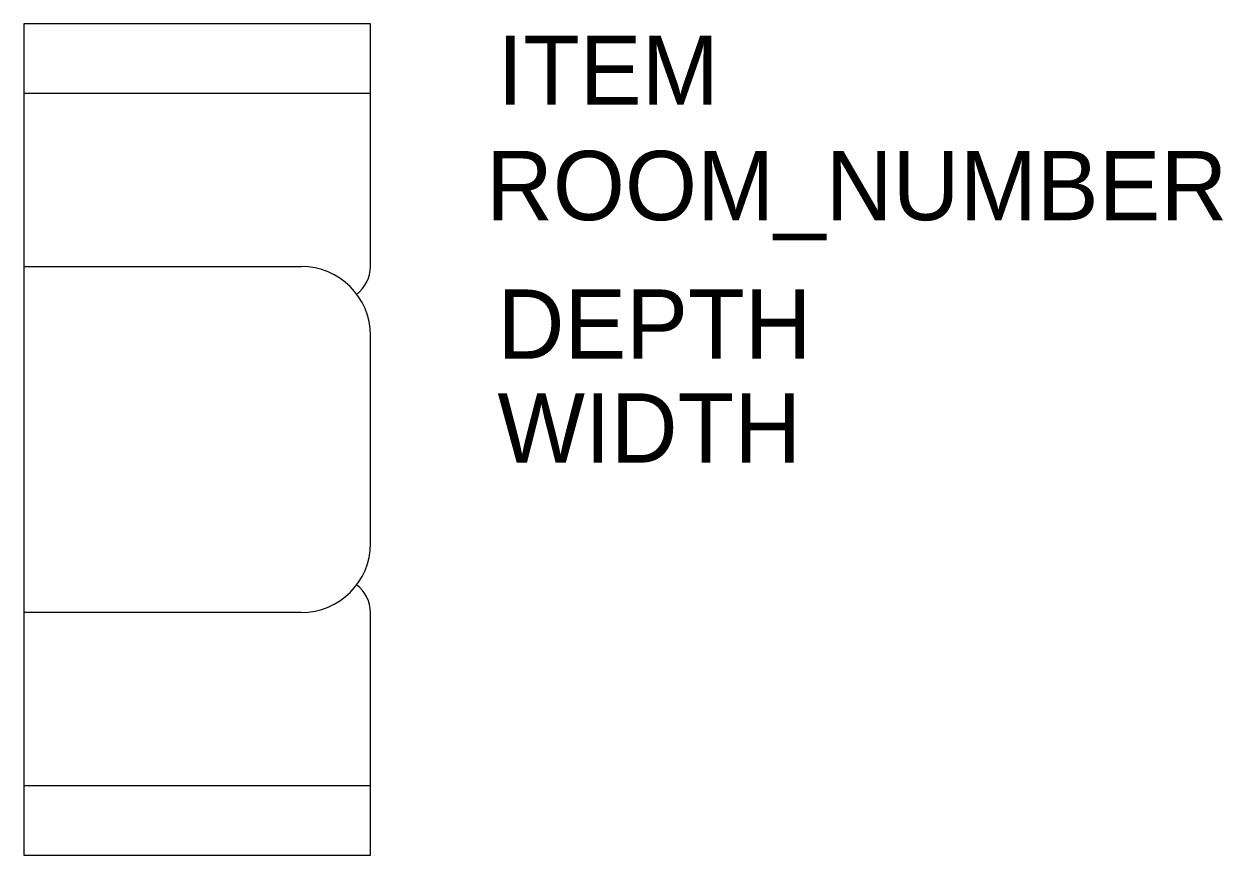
# Model space of a CAD drawing. Extents: x 0 to 2.64, y 0 to 1.83.
import ezdxf

# ---------------------------------------------------------------- set-up
doc = ezdxf.new("R2010")
doc.units = 0
doc.header["$LTSCALE"] = 40
doc.layers.get('0').update_dxf_attribs({"color": 1, "linetype": 'CONTINUOUS'})

msp = doc.modelspace()

# ---------------------------------------------------------------- linework, layer by layer
at = {"color": 0, "linetype": 'BYBLOCK'}
for p, q in [((0, 1.8288), (0, 0)), ((0.762, 1.8288), (0, 1.8288)), ((0.762, 1.2954), (0.762, 1.8288)), ((0, 1.6764), (0.762, 1.6764)), ((0, 1.2954), (0.6096, 1.2954)), ((0.762, 0.6858), (0.762, 1.143)), ((0.6096, 0.5334), (0, 0.5334)), ((0.762, 0), (0.762, 0.5334)), ((0.762, 0.1524), (0, 0.1524)), ((0, 0), (0.762, 0))]:
    msp.add_line(p, q, dxfattribs=at)
for centre, radius, start, end in [((0.6096, 1.143), 0.1524, 0, 90), ((0.6858, 1.2954), 0.0762, 306.8699, 0), ((0.6096, 0.6858), 0.1524, 270, 0), ((0.6858, 0.5334), 0.0762, 0, 53.1301)]:
    msp.add_arc(centre, radius, start, end, dxfattribs=at)

# ---------------------------------------------------------------- texts
for tag, p, s, flags in [('ITEM', (1.0414, 1.651), 'RESTAURANT BOOTH - 2 SEAT', 3), ('ROOM_NUMBER', (1.016, 1.397), '', 1), ('DEPTH', (1.0414, 1.0922), '30', 3), ('WIDTH', (1.0414, 0.8636), '72', 3)]:
    msp.add_attdef(tag, p, s, height=0.1524, dxfattribs=dict(at, flags=flags))

doc.saveas('drawing.dxf')
